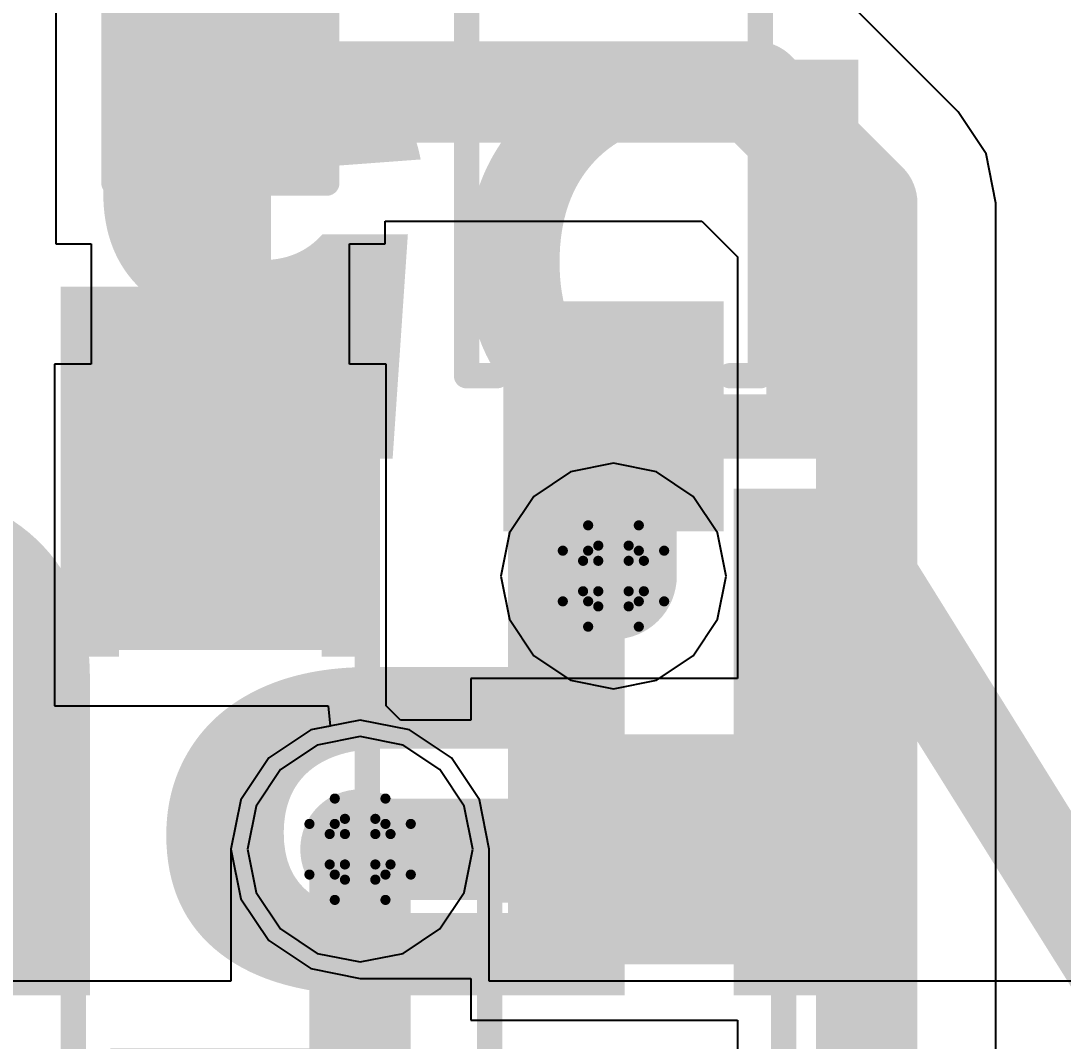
# Model space of a CAD drawing. Header units: inches. Extents: x 0 to 198, y 0 to 199.
# Drawn here: x 2.1984 to 2.4041, y 4.0982 to 4.2995 of the extents above; entities that cross this region are included whole.
import ezdxf

# ---------------------------------------------------------------- set-up
doc = ezdxf.new("R2010")
doc.units = ezdxf.units.IN
doc.header["$MEASUREMENT"] = 0
for name, color, linetype in [('Bottom Layer', 5, 'Continuous'), ('Bottom Overlay', 54, 'Continuous'), ('Bottom Paste', 16, 'Continuous'), ('Bottom Solder', 6, 'Continuous'), ('Drill Drawing', 1, 'Continuous'), ('Layer 1', 16, 'Continuous'), ('Layer 2', 76, 'Continuous'), ('Top Layer', 1, 'Continuous'), ('Top Overlay', 2, 'Continuous'), ('Via Holes', 16, 'Continuous')]:
    doc.layers.add(name, color=color, linetype=linetype)
doc.styles.add('Arial Black_Bold', font='', dxfattribs={"height": 0.2})
doc.styles.get('Arial Black_Bold').set_extended_font_data('Arial Black', bold=True)

# ---------------------------------------------------------------- blocks, each defined once
blk = doc.blocks.new('SFH617A_2X009T_41')
at = {"layer": 'Top Overlay'}
for points in [[(-0.2285976, 0.0459995, 0.005, 0.005, 0), (-0.2285976, 0.0559995, 0.005, 0.005, 0)], [(-0.2235976, 0.0509995, 0.005, 0.005, 0), (-0.2285976, 0.0559995, 0.005, 0.005, 0)], [(-0.2285976, 0.0459995, 0.005, 0.005, 0), (-0.2235976, 0.0509995, 0.005, 0.005, 0)]]:
    blk.add_lwpolyline(points, format="xyseb", dxfattribs=at)
for points in [[(-0.2298476, 0.0559995, 0.0025, 0.0025, 1), (-0.2273476, 0.0559995, 0.0025, 0.0025, 1)], [(-0.2298476, 0.0559995, 0.0025, 0.0025, 1), (-0.2273476, 0.0559995, 0.0025, 0.0025, 1)], [(-0.2248476, 0.0509995, 0.0025, 0.0025, 1), (-0.2223476, 0.0509995, 0.0025, 0.0025, 1)], [(-0.2248476, 0.0509995, 0.0025, 0.0025, 1), (-0.2223476, 0.0509995, 0.0025, 0.0025, 1)], [(-0.2298476, 0.0459995, 0.0025, 0.0025, 1), (-0.2273476, 0.0459995, 0.0025, 0.0025, 1)], [(-0.2298476, 0.0459995, 0.0025, 0.0025, 1), (-0.2273476, 0.0459995, 0.0025, 0.0025, 1)]]:
    blk.add_lwpolyline(points, format="xyseb", close=True, dxfattribs=at)
blk = doc.blocks.new('R___0603_B_124')
at = {"layer": 'Bottom Layer'}
for points in [[(-0.0450004, -0.0174991), (-0.0450004, 0.0175009), (-0.0150004, 0.0175009), (-0.0150004, -0.0174991)], [(0.0149996, -0.0174991), (0.0149996, 0.0175009), (0.0449996, 0.0175009), (0.0449996, -0.0174991)]]:
    blk.add_hatch(color=5, dxfattribs=at).paths.add_polyline_path(points)
at = {"layer": 'Bottom Paste'}
for points in [[(-0.0450004, -0.0174991), (-0.0450004, 0.0175009), (-0.0150004, 0.0175009), (-0.0150004, -0.0174991)], [(0.0149996, -0.0174991), (0.0149996, 0.0175009), (0.0449996, 0.0175009), (0.0449996, -0.0174991)]]:
    blk.add_hatch(color=16, dxfattribs=at).paths.add_polyline_path(points)
at = {"layer": 'Bottom Solder'}
for points in [[(-0.0490004, -0.0214991), (-0.0490004, 0.0215009), (-0.0110004, 0.0215009), (-0.0110004, -0.0214991)], [(0.0109996, -0.0214991), (0.0109996, 0.0215009), (0.0489996, 0.0215009), (0.0489996, -0.0214991)]]:
    blk.add_hatch(color=6, dxfattribs=at).paths.add_polyline_path(points)
at = {"layer": 'Bottom Overlay'}
for points in [[(-0.0480004, -0.0209991, 0.005, 0.005, 0), (-0.0480004, 0.0210009, 0.005, 0.005, 0)], [(0.0479996, 0.0210009, 0.005, 0.005, 0), (-0.0480004, 0.0210009, 0.005, 0.005, 0)], [(0.0479996, -0.0209991, 0.005, 0.005, 0), (0.0479996, 0.0210009, 0.005, 0.005, 0)], [(0.0479996, -0.0209991, 0.005, 0.005, 0), (-0.0480004, -0.0209991, 0.005, 0.005, 0)]]:
    blk.add_lwpolyline(points, format="xyseb", dxfattribs=at)
for points in [[(-0.0492504, 0.0210009, 0.0025, 0.0025, 1), (-0.0467504, 0.0210009, 0.0025, 0.0025, 1)], [(-0.0492504, 0.0210009, 0.0025, 0.0025, 1), (-0.0467504, 0.0210009, 0.0025, 0.0025, 1)], [(0.0467496, 0.0210009, 0.0025, 0.0025, 1), (0.0492496, 0.0210009, 0.0025, 0.0025, 1)], [(0.0467496, 0.0210009, 0.0025, 0.0025, 1), (0.0492496, 0.0210009, 0.0025, 0.0025, 1)], [(-0.0492504, -0.0209991, 0.0025, 0.0025, 1), (-0.0467504, -0.0209991, 0.0025, 0.0025, 1)], [(-0.0492504, -0.0209991, 0.0025, 0.0025, 1), (-0.0467504, -0.0209991, 0.0025, 0.0025, 1)], [(0.0467496, -0.0209991, 0.0025, 0.0025, 1), (0.0492496, -0.0209991, 0.0025, 0.0025, 1)], [(0.0467496, -0.0209991, 0.0025, 0.0025, 1), (0.0492496, -0.0209991, 0.0025, 0.0025, 1)]]:
    blk.add_lwpolyline(points, format="xyseb", close=True, dxfattribs=at)
blk = doc.blocks.new('SOD_123_B_281')
at = {"layer": 'Bottom Layer'}
for points in [[(-0.0807083, -0.01771625), (-0.0807083, 0.01771685), (-0.0433067, 0.01771685), (-0.0433067, -0.01771625)], [(0.0433077, -0.01771625), (0.0433077, 0.01771685), (0.0807093, 0.01771685), (0.0807093, -0.01771625)]]:
    blk.add_hatch(color=5, dxfattribs=at).paths.add_polyline_path(points)
at = {"layer": 'Bottom Overlay'}
for points in [[(0.0379985, 0.0199983), (0.1109985, 0.0199983), (0.1109985, 0.0314943), (0.0379985, 0.0314943)], [(0.0834525, -0.0309997), (0.1109965, -0.0309997), (0.1109965, 0.0310003), (0.0834525, 0.0310003)], [(0.0380005, -0.0314957), (0.1110005, -0.0314957), (0.1110005, -0.0199997), (0.0380005, -0.0199997)]]:
    blk.add_hatch(color=54, dxfattribs=at).paths.add_polyline_path(points)
at = {"layer": 'Bottom Paste'}
for points in [[(-0.0807083, -0.01771625), (-0.0807083, 0.01771685), (-0.0433067, 0.01771685), (-0.0433067, -0.01771625)], [(0.0433077, -0.01771625), (0.0433077, 0.01771685), (0.0807093, 0.01771685), (0.0807093, -0.01771625)]]:
    blk.add_hatch(color=16, dxfattribs=at).paths.add_polyline_path(points)
at = {"layer": 'Bottom Solder'}
for points in [[(-0.0847083, -0.02171625), (-0.0847083, 0.02171685), (-0.0393067, 0.02171685), (-0.0393067, -0.02171625)], [(0.0393077, -0.02171625), (0.0393077, 0.02171685), (0.0847093, 0.02171685), (0.0847093, -0.02171625)]]:
    blk.add_hatch(color=6, dxfattribs=at).paths.add_polyline_path(points)
at = {"layer": 'Bottom Overlay'}
for points in [[(-0.0539995, 0.0290003, 0.005, 0.005, 0), (-0.0539995, 0.0230003, 0.005, 0.005, 0)], [(-0.0539995, 0.0290003, 0.005, 0.005, 0), (0.0380005, 0.0290003, 0.005, 0.005, 0)], [(-0.0539995, -0.0229997, 0.005, 0.005, 0), (-0.0539995, -0.0289997, 0.005, 0.005, 0)], [(-0.0539995, -0.0289997, 0.005, 0.005, 0), (0.0380005, -0.0289997, 0.005, 0.005, 0)]]:
    blk.add_lwpolyline(points, format="xyseb", dxfattribs=at)
for points in [[(-0.0552495, 0.0290003, 0.0025, 0.0025, 1), (-0.0527495, 0.0290003, 0.0025, 0.0025, 1)], [(-0.0552495, 0.0290003, 0.0025, 0.0025, 1), (-0.0527495, 0.0290003, 0.0025, 0.0025, 1)], [(0.0367505, 0.0290003, 0.0025, 0.0025, 1), (0.0392505, 0.0290003, 0.0025, 0.0025, 1)], [(-0.0552495, 0.0230003, 0.0025, 0.0025, 1), (-0.0527495, 0.0230003, 0.0025, 0.0025, 1)], [(-0.0552495, -0.0229997, 0.0025, 0.0025, 1), (-0.0527495, -0.0229997, 0.0025, 0.0025, 1)], [(-0.0552495, -0.0289997, 0.0025, 0.0025, 1), (-0.0527495, -0.0289997, 0.0025, 0.0025, 1)], [(-0.0552495, -0.0289997, 0.0025, 0.0025, 1), (-0.0527495, -0.0289997, 0.0025, 0.0025, 1)], [(0.0367505, -0.0289997, 0.0025, 0.0025, 1), (0.0392505, -0.0289997, 0.0025, 0.0025, 1)]]:
    blk.add_lwpolyline(points, format="xyseb", close=True, dxfattribs=at)
blk = doc.blocks.new('SOD_123_B_282')
at = {"layer": 'Bottom Layer'}
for points in [[(-0.080709, -0.01771585), (-0.080709, 0.01771725), (-0.0433074, 0.01771725), (-0.0433074, -0.01771585)], [(0.043307, -0.01771585), (0.043307, 0.01771725), (0.0807086, 0.01771725), (0.0807086, -0.01771585)]]:
    blk.add_hatch(color=5, dxfattribs=at).paths.add_polyline_path(points)
at = {"layer": 'Bottom Overlay'}
for points in [[(0.0379998, 0.0199895), (0.1109998, 0.0199895), (0.1109998, 0.0314855), (0.0379998, 0.0314855)], [(0.0834648, -0.0310115), (0.1110068, -0.0310115), (0.1110068, 0.0309885), (0.0834648, 0.0309885)], [(0.0379998, -0.0315065), (0.1109998, -0.0315065), (0.1109998, -0.0200105), (0.0379998, -0.0200105)]]:
    blk.add_hatch(color=54, dxfattribs=at).paths.add_polyline_path(points)
at = {"layer": 'Bottom Paste'}
for points in [[(-0.080709, -0.01771585), (-0.080709, 0.01771725), (-0.0433074, 0.01771725), (-0.0433074, -0.01771585)], [(0.043307, -0.01771585), (0.043307, 0.01771725), (0.0807086, 0.01771725), (0.0807086, -0.01771585)]]:
    blk.add_hatch(color=16, dxfattribs=at).paths.add_polyline_path(points)
at = {"layer": 'Bottom Solder'}
for points in [[(-0.084709, -0.02171585), (-0.084709, 0.02171725), (-0.0393074, 0.02171725), (-0.0393074, -0.02171585)], [(0.039307, -0.02171585), (0.039307, 0.02171725), (0.0847086, 0.02171725), (0.0847086, -0.02171585)]]:
    blk.add_hatch(color=6, dxfattribs=at).paths.add_polyline_path(points)
at = {"layer": 'Bottom Overlay'}
for points in [[(-0.0540002, 0.0290007, 0.005, 0.005, 0), (-0.0540002, 0.0230007, 0.005, 0.005, 0)], [(-0.0540002, 0.0290007, 0.005, 0.005, 0), (0.0379998, 0.0290007, 0.005, 0.005, 0)], [(-0.0540002, -0.0229993, 0.005, 0.005, 0), (-0.0540002, -0.0289993, 0.005, 0.005, 0)], [(-0.0540002, -0.0289993, 0.005, 0.005, 0), (0.0379998, -0.0289993, 0.005, 0.005, 0)]]:
    blk.add_lwpolyline(points, format="xyseb", dxfattribs=at)
for points in [[(-0.0552502, 0.0290007, 0.0025, 0.0025, 1), (-0.0527502, 0.0290007, 0.0025, 0.0025, 1)], [(-0.0552502, 0.0290007, 0.0025, 0.0025, 1), (-0.0527502, 0.0290007, 0.0025, 0.0025, 1)], [(0.0367498, 0.0290007, 0.0025, 0.0025, 1), (0.0392498, 0.0290007, 0.0025, 0.0025, 1)], [(-0.0552502, 0.0230007, 0.0025, 0.0025, 1), (-0.0527502, 0.0230007, 0.0025, 0.0025, 1)], [(-0.0552502, -0.0229993, 0.0025, 0.0025, 1), (-0.0527502, -0.0229993, 0.0025, 0.0025, 1)], [(-0.0552502, -0.0289993, 0.0025, 0.0025, 1), (-0.0527502, -0.0289993, 0.0025, 0.0025, 1)], [(-0.0552502, -0.0289993, 0.0025, 0.0025, 1), (-0.0527502, -0.0289993, 0.0025, 0.0025, 1)], [(0.0367498, -0.0289993, 0.0025, 0.0025, 1), (0.0392498, -0.0289993, 0.0025, 0.0025, 1)]]:
    blk.add_lwpolyline(points, format="xyseb", close=True, dxfattribs=at)
blk = doc.blocks.new('SOD_123_B_285')
at = {"layer": 'Bottom Layer'}
for points in [[(-0.0807086, -0.01771735), (-0.0807086, 0.01771575), (-0.043307, 0.01771575), (-0.043307, -0.01771735)], [(0.0433074, -0.01771735), (0.0433074, 0.01771575), (0.080709, 0.01771575), (0.080709, -0.01771735)]]:
    blk.add_hatch(color=5, dxfattribs=at).paths.add_polyline_path(points)
at = {"layer": 'Bottom Overlay'}
for points in [[(0.0379982, 0.0199992), (0.1109982, 0.0199992), (0.1109982, 0.0314952), (0.0379982, 0.0314952)], [(0.0834552, -0.0310038), (0.1109972, -0.0310038), (0.1109972, 0.0309962), (0.0834552, 0.0309962)], [(0.0380012, -0.0314958), (0.1109992, -0.0314958), (0.1109992, -0.0199998), (0.0380012, -0.0199998)]]:
    blk.add_hatch(color=54, dxfattribs=at).paths.add_polyline_path(points)
at = {"layer": 'Bottom Paste'}
for points in [[(-0.0807086, -0.01771735), (-0.0807086, 0.01771575), (-0.043307, 0.01771575), (-0.043307, -0.01771735)], [(0.0433074, -0.01771735), (0.0433074, 0.01771575), (0.080709, 0.01771575), (0.080709, -0.01771735)]]:
    blk.add_hatch(color=16, dxfattribs=at).paths.add_polyline_path(points)
at = {"layer": 'Bottom Solder'}
for points in [[(-0.0847086, -0.02171735), (-0.0847086, 0.02171575), (-0.039307, 0.02171575), (-0.039307, -0.02171735)], [(0.0393074, -0.02171735), (0.0393074, 0.02171575), (0.084709, 0.02171575), (0.084709, -0.02171735)]]:
    blk.add_hatch(color=6, dxfattribs=at).paths.add_polyline_path(points)
at = {"layer": 'Bottom Overlay'}
for points in [[(-0.0539998, 0.0229992, 0.005, 0.005, 0), (-0.0539998, 0.0289992, 0.005, 0.005, 0)], [(0.0380002, 0.0289992, 0.005, 0.005, 0), (-0.0539998, 0.0289992, 0.005, 0.005, 0)], [(-0.0539998, -0.0290008, 0.005, 0.005, 0), (-0.0539998, -0.0230008, 0.005, 0.005, 0)], [(0.0380002, -0.0290008, 0.005, 0.005, 0), (-0.0539998, -0.0290008, 0.005, 0.005, 0)]]:
    blk.add_lwpolyline(points, format="xyseb", dxfattribs=at)
for points in [[(-0.0552498, 0.0289992, 0.0025, 0.0025, 1), (-0.0527498, 0.0289992, 0.0025, 0.0025, 1)], [(-0.0552498, 0.0289992, 0.0025, 0.0025, 1), (-0.0527498, 0.0289992, 0.0025, 0.0025, 1)], [(0.0367502, 0.0289992, 0.0025, 0.0025, 1), (0.0392502, 0.0289992, 0.0025, 0.0025, 1)], [(-0.0552498, 0.0229992, 0.0025, 0.0025, 1), (-0.0527498, 0.0229992, 0.0025, 0.0025, 1)], [(-0.0552498, -0.0230008, 0.0025, 0.0025, 1), (-0.0527498, -0.0230008, 0.0025, 0.0025, 1)], [(-0.0552498, -0.0290008, 0.0025, 0.0025, 1), (-0.0527498, -0.0290008, 0.0025, 0.0025, 1)], [(-0.0552498, -0.0290008, 0.0025, 0.0025, 1), (-0.0527498, -0.0290008, 0.0025, 0.0025, 1)], [(0.0367502, -0.0290008, 0.0025, 0.0025, 1), (0.0392502, -0.0290008, 0.0025, 0.0025, 1)]]:
    blk.add_lwpolyline(points, format="xyseb", close=True, dxfattribs=at)

msp = doc.modelspace()

# ---------------------------------------------------------------- hatches: boundary and pattern name
at = {"layer": 'Bottom Layer'}
h = msp.add_hatch(color=5, dxfattribs=at)
edge = h.paths.add_edge_path()
edge.add_arc((2.3153102, 4.19), 0.011811, 0, 360)
h = msp.add_hatch(color=5, dxfattribs=at)
edge = h.paths.add_edge_path()
edge.add_arc((2.2653096, 4.1360874), 0.011811, 0, 360)
at = {"layer": 'Layer 1'}
h = msp.add_hatch(color=16, dxfattribs=at)
edge = h.paths.add_edge_path()
edge.add_arc((2.3153102, 4.19), 0.011811, 0, 360)
h = msp.add_hatch(color=16, dxfattribs=at)
edge = h.paths.add_edge_path()
edge.add_arc((2.2653096, 4.1360874), 0.011811, 0, 360)
at = {"layer": 'Layer 2'}
h = msp.add_hatch(color=76, dxfattribs=at)
edge = h.paths.add_edge_path()
edge.add_arc((2.3153102, 4.19), 0.011811, 0, 360)
h = msp.add_hatch(color=76, dxfattribs=at)
edge = h.paths.add_edge_path()
edge.add_arc((2.2653096, 4.1360874), 0.011811, 0, 360)
at = {"layer": 'Top Layer'}
h = msp.add_hatch(color=1, dxfattribs=at)
edge = h.paths.add_edge_path()
edge.add_arc((2.3153102, 4.19), 0.011811, 0, 360)
h = msp.add_hatch(color=1, dxfattribs=at)
edge = h.paths.add_edge_path()
edge.add_arc((2.2653096, 4.1360874), 0.011811, 0, 360)
at = {"layer": 'Via Holes'}
h = msp.add_hatch(color=7, dxfattribs=at)
edge = h.paths.add_edge_path()
edge.add_arc((2.3153102, 4.19), 0.0059055, 0, 360)
h = msp.add_hatch(color=7, dxfattribs=at)
edge = h.paths.add_edge_path()
edge.add_arc((2.2653096, 4.1360874), 0.0059055, 0, 360)

# ---------------------------------------------------------------- linework, layer by layer
at = {"layer": 'Bottom Layer'}
for p, q in [((2.2052276, 4.3155359), (2.2052276, 4.2555359)), ((2.3833336, 4.2815808), (2.3613545, 4.3035599)), ((2.3888591, 4.2733114), (2.3833336, 4.2815808)), ((2.3907994, 4.2635568), (2.3888591, 4.2733114)), ((2.3907994, 3.9960398), (2.3907994, 4.2635568)), ((2.2702276, 4.2555359), (2.2702276, 4.2600461)), ((2.2702276, 4.2600461), (2.3327723, 4.2600461)), ((2.3327723, 4.2600461), (2.3398198, 4.2529986)), ((2.2052276, 4.2555359), (2.2122388, 4.2555359)), ((2.2122388, 4.2555359), (2.2122388, 4.2317967)), ((2.2632184, 4.2317967), (2.2632184, 4.2555359)), ((2.2632184, 4.2555359), (2.2702276, 4.2555359)), ((2.3398198, 4.2529986), (2.3398198, 4.1697851)), ((2.2122388, 4.2317967), (2.2050131, 4.2317967)), ((2.2050131, 4.2317967), (2.2050131, 4.1643951)), ((2.2704461, 4.2317967), (2.2632184, 4.2317967)), ((2.2704461, 4.1643952), (2.2704461, 4.2317967)), ((2.3398198, 4.1697851), (2.2871851, 4.1697851)), ((2.2871851, 4.1697851), (2.2871851, 4.1615772)), ((2.2050131, 4.1643951), (2.2589728, 4.1643951)), ((2.2589728, 4.1643951), (2.2593667, 4.1603951)), ((2.2732789, 4.1615772), (2.2704461, 4.1643952)), ((2.2871851, 4.1615772), (2.2732789, 4.1615772)), ((2.2555551, 4.1596369), (2.2472856, 4.1541114)), ((2.2593667, 4.1603951), (2.2555551, 4.1596369)), ((2.2472856, 4.1541114), (2.2417601, 4.1458419)), ((2.2417601, 4.1458419), (2.2398198, 4.1360874)), ((2.2398198, 4.1360874), (2.2417601, 4.1263329)), ((2.2417601, 4.1263329), (2.2472856, 4.1180634)), ((2.2472856, 4.1180634), (2.2555551, 4.1125379)), ((2.2555551, 4.1125379), (2.2653096, 4.1105976)), ((2.2653096, 4.1105976), (2.2871851, 4.1105976)), ((2.2871851, 4.1105976), (2.2871851, 4.1023835)), ((2.2871851, 4.1023835), (2.3398198, 4.1023835)), ((2.3398198, 4.1023835), (2.3398198, 3.9960398))]:
    msp.add_line(p, q, dxfattribs=at)
for points in [[(2.2377276, 4.2855359, 0.02, 0.02, 0), (2.3433305, 4.2855359, 0.02, 0.02, 0)], [(2.2377276, 4.2855359, 0.02, 0.02, 0), (2.2377286, 4.2855349, 0.02, 0.02, 0)], [(2.2377286, 4.1980969, 0.02, 0.02, 0), (2.2377286, 4.2855349, 0.02, 0.02, 0)], [(2.3433305, 4.2855359, 0.02, 0.02, 0), (2.3653096, 4.2635568, 0.02, 0.02, 0)], [(2.3653096, 3.9960398, 0.02, 0.02, 0), (2.3653096, 4.2635568, 0.02, 0.02, 0)], [(2.3153096, 4.2215199, 0.025, 0.025, 0), (2.3153102, 4.2215193, 0.025, 0.025, 0)], [(2.3153102, 4.19, 0.025, 0.025, 0), (2.3153102, 4.2215193, 0.025, 0.025, 0)], [(2.2377286, 4.1980969, 0.02, 0.02, 0), (2.2377296, 4.1980959, 0.02, 0.02, 0)], [(2.2653096, 4.1360874, 0.02, 0.02, 0), (2.3153096, 4.1360874, 0.02, 0.02, 0)]]:
    msp.add_lwpolyline(points, format="xyseb", dxfattribs=at)
for points in [[(2.2327276, 4.2855359, 0.01, 0.01, 1), (2.2427276, 4.2855359, 0.01, 0.01, 1)], [(2.2327276, 4.2855359, 0.01, 0.01, 1), (2.2427276, 4.2855359, 0.01, 0.01, 1)], [(2.2327286, 4.2855349, 0.01, 0.01, 1), (2.2427286, 4.2855349, 0.01, 0.01, 1)], [(2.2327286, 4.2855349, 0.01, 0.01, 1), (2.2427286, 4.2855349, 0.01, 0.01, 1)], [(2.3383305, 4.2855359, 0.01, 0.01, 1), (2.3483305, 4.2855359, 0.01, 0.01, 1)], [(2.3383305, 4.2855359, 0.01, 0.01, 1), (2.3483305, 4.2855359, 0.01, 0.01, 1)], [(2.3603096, 4.2635568, 0.01, 0.01, 1), (2.3703096, 4.2635568, 0.01, 0.01, 1)], [(2.3603096, 4.2635568, 0.01, 0.01, 1), (2.3703096, 4.2635568, 0.01, 0.01, 1)], [(2.3090596, 4.2215199, 0.0125, 0.0125, 1), (2.3215596, 4.2215199, 0.0125, 0.0125, 1)], [(2.3090602, 4.2215193, 0.0125, 0.0125, 1), (2.3215602, 4.2215193, 0.0125, 0.0125, 1)], [(2.3090602, 4.2215193, 0.0125, 0.0125, 1), (2.3215602, 4.2215193, 0.0125, 0.0125, 1)], [(2.2327286, 4.1980969, 0.01, 0.01, 1), (2.2427286, 4.1980969, 0.01, 0.01, 1)], [(2.2327286, 4.1980969, 0.01, 0.01, 1), (2.2427286, 4.1980969, 0.01, 0.01, 1)], [(2.2327296, 4.1980959, 0.01, 0.01, 1), (2.2427296, 4.1980959, 0.01, 0.01, 1)], [(2.3090602, 4.19, 0.0125, 0.0125, 1), (2.3215602, 4.19, 0.0125, 0.0125, 1)], [(2.2603096, 4.1360874, 0.01, 0.01, 1), (2.2703096, 4.1360874, 0.01, 0.01, 1)], [(2.3103096, 4.1360874, 0.01, 0.01, 1), (2.3203096, 4.1360874, 0.01, 0.01, 1)]]:
    msp.add_lwpolyline(points, format="xyseb", close=True, dxfattribs=at)
at = {"layer": 'Drill Drawing'}
for points in [[(2.3103102, 4.195, 0.002, 0.002, 0), (2.3103102, 4.2, 0.002, 0.002, 0)], [(2.3103102, 4.2, 0.002, 0.002, 0), (2.3203102, 4.2, 0.002, 0.002, 0)], [(2.3203102, 4.195, 0.002, 0.002, 0), (2.3203102, 4.2, 0.002, 0.002, 0)], [(2.3123102, 4.193, 0.002, 0.002, 0), (2.3123102, 4.196, 0.002, 0.002, 0)], [(2.3123102, 4.196, 0.002, 0.002, 0), (2.3183102, 4.196, 0.002, 0.002, 0)], [(2.3183102, 4.193, 0.002, 0.002, 0), (2.3183102, 4.196, 0.002, 0.002, 0)], [(2.3053102, 4.185, 0.002, 0.002, 0), (2.3053102, 4.195, 0.002, 0.002, 0)], [(2.3053102, 4.195, 0.002, 0.002, 0), (2.3103102, 4.195, 0.002, 0.002, 0)], [(2.3203102, 4.195, 0.002, 0.002, 0), (2.3253102, 4.195, 0.002, 0.002, 0)], [(2.3253102, 4.185, 0.002, 0.002, 0), (2.3253102, 4.195, 0.002, 0.002, 0)], [(2.3093102, 4.187, 0.002, 0.002, 0), (2.3093102, 4.193, 0.002, 0.002, 0)], [(2.3093102, 4.193, 0.002, 0.002, 0), (2.3123102, 4.193, 0.002, 0.002, 0)], [(2.3183102, 4.193, 0.002, 0.002, 0), (2.3213102, 4.193, 0.002, 0.002, 0)], [(2.3213102, 4.187, 0.002, 0.002, 0), (2.3213102, 4.193, 0.002, 0.002, 0)], [(2.3093102, 4.187, 0.002, 0.002, 0), (2.3123102, 4.187, 0.002, 0.002, 0)], [(2.3123102, 4.184, 0.002, 0.002, 0), (2.3123102, 4.187, 0.002, 0.002, 0)], [(2.3183102, 4.187, 0.002, 0.002, 0), (2.3213102, 4.187, 0.002, 0.002, 0)], [(2.3183102, 4.184, 0.002, 0.002, 0), (2.3183102, 4.187, 0.002, 0.002, 0)], [(2.3053102, 4.185, 0.002, 0.002, 0), (2.3103102, 4.185, 0.002, 0.002, 0)], [(2.3103102, 4.18, 0.002, 0.002, 0), (2.3103102, 4.185, 0.002, 0.002, 0)], [(2.3123102, 4.184, 0.002, 0.002, 0), (2.3183102, 4.184, 0.002, 0.002, 0)], [(2.3203102, 4.185, 0.002, 0.002, 0), (2.3253102, 4.185, 0.002, 0.002, 0)], [(2.3203102, 4.18, 0.002, 0.002, 0), (2.3203102, 4.185, 0.002, 0.002, 0)], [(2.3103102, 4.18, 0.002, 0.002, 0), (2.3203102, 4.18, 0.002, 0.002, 0)], [(2.2603096, 4.1410874, 0.002, 0.002, 0), (2.2603096, 4.1460874, 0.002, 0.002, 0)], [(2.2603096, 4.1460874, 0.002, 0.002, 0), (2.2703096, 4.1460874, 0.002, 0.002, 0)], [(2.2703096, 4.1410874, 0.002, 0.002, 0), (2.2703096, 4.1460874, 0.002, 0.002, 0)], [(2.2623096, 4.1390874, 0.002, 0.002, 0), (2.2623096, 4.1420874, 0.002, 0.002, 0)], [(2.2623096, 4.1420874, 0.002, 0.002, 0), (2.2683096, 4.1420874, 0.002, 0.002, 0)], [(2.2683096, 4.1390874, 0.002, 0.002, 0), (2.2683096, 4.1420874, 0.002, 0.002, 0)], [(2.2553096, 4.1310874, 0.002, 0.002, 0), (2.2553096, 4.1410874, 0.002, 0.002, 0)], [(2.2553096, 4.1410874, 0.002, 0.002, 0), (2.2603096, 4.1410874, 0.002, 0.002, 0)], [(2.2703096, 4.1410874, 0.002, 0.002, 0), (2.2753096, 4.1410874, 0.002, 0.002, 0)], [(2.2753096, 4.1310874, 0.002, 0.002, 0), (2.2753096, 4.1410874, 0.002, 0.002, 0)], [(2.2593096, 4.1330874, 0.002, 0.002, 0), (2.2593096, 4.1390874, 0.002, 0.002, 0)], [(2.2593096, 4.1390874, 0.002, 0.002, 0), (2.2623096, 4.1390874, 0.002, 0.002, 0)], [(2.2683096, 4.1390874, 0.002, 0.002, 0), (2.2713096, 4.1390874, 0.002, 0.002, 0)], [(2.2713096, 4.1330874, 0.002, 0.002, 0), (2.2713096, 4.1390874, 0.002, 0.002, 0)], [(2.2593096, 4.1330874, 0.002, 0.002, 0), (2.2623096, 4.1330874, 0.002, 0.002, 0)], [(2.2623096, 4.1300874, 0.002, 0.002, 0), (2.2623096, 4.1330874, 0.002, 0.002, 0)], [(2.2683096, 4.1330874, 0.002, 0.002, 0), (2.2713096, 4.1330874, 0.002, 0.002, 0)], [(2.2683096, 4.1300874, 0.002, 0.002, 0), (2.2683096, 4.1330874, 0.002, 0.002, 0)], [(2.2553096, 4.1310874, 0.002, 0.002, 0), (2.2603096, 4.1310874, 0.002, 0.002, 0)], [(2.2603096, 4.1260874, 0.002, 0.002, 0), (2.2603096, 4.1310874, 0.002, 0.002, 0)], [(2.2623096, 4.1300874, 0.002, 0.002, 0), (2.2683096, 4.1300874, 0.002, 0.002, 0)], [(2.2703096, 4.1310874, 0.002, 0.002, 0), (2.2753096, 4.1310874, 0.002, 0.002, 0)], [(2.2703096, 4.1260874, 0.002, 0.002, 0), (2.2703096, 4.1310874, 0.002, 0.002, 0)], [(2.2603096, 4.1260874, 0.002, 0.002, 0), (2.2703096, 4.1260874, 0.002, 0.002, 0)]]:
    msp.add_lwpolyline(points, format="xyseb", dxfattribs=at)
for points in [[(2.3098102, 4.2, 0.001, 0.001, 1), (2.3108102, 4.2, 0.001, 0.001, 1)], [(2.3098102, 4.2, 0.001, 0.001, 1), (2.3108102, 4.2, 0.001, 0.001, 1)], [(2.3198102, 4.2, 0.001, 0.001, 1), (2.3208102, 4.2, 0.001, 0.001, 1)], [(2.3198102, 4.2, 0.001, 0.001, 1), (2.3208102, 4.2, 0.001, 0.001, 1)], [(2.3118102, 4.196, 0.001, 0.001, 1), (2.3128102, 4.196, 0.001, 0.001, 1)], [(2.3118102, 4.196, 0.001, 0.001, 1), (2.3128102, 4.196, 0.001, 0.001, 1)], [(2.3178102, 4.196, 0.001, 0.001, 1), (2.3188102, 4.196, 0.001, 0.001, 1)], [(2.3178102, 4.196, 0.001, 0.001, 1), (2.3188102, 4.196, 0.001, 0.001, 1)], [(2.3048102, 4.195, 0.001, 0.001, 1), (2.3058102, 4.195, 0.001, 0.001, 1)], [(2.3048102, 4.195, 0.001, 0.001, 1), (2.3058102, 4.195, 0.001, 0.001, 1)], [(2.3098102, 4.195, 0.001, 0.001, 1), (2.3108102, 4.195, 0.001, 0.001, 1)], [(2.3098102, 4.195, 0.001, 0.001, 1), (2.3108102, 4.195, 0.001, 0.001, 1)], [(2.3198102, 4.195, 0.001, 0.001, 1), (2.3208102, 4.195, 0.001, 0.001, 1)], [(2.3198102, 4.195, 0.001, 0.001, 1), (2.3208102, 4.195, 0.001, 0.001, 1)], [(2.3248102, 4.195, 0.001, 0.001, 1), (2.3258102, 4.195, 0.001, 0.001, 1)], [(2.3248102, 4.195, 0.001, 0.001, 1), (2.3258102, 4.195, 0.001, 0.001, 1)], [(2.3088102, 4.193, 0.001, 0.001, 1), (2.3098102, 4.193, 0.001, 0.001, 1)], [(2.3088102, 4.193, 0.001, 0.001, 1), (2.3098102, 4.193, 0.001, 0.001, 1)], [(2.3118102, 4.193, 0.001, 0.001, 1), (2.3128102, 4.193, 0.001, 0.001, 1)], [(2.3118102, 4.193, 0.001, 0.001, 1), (2.3128102, 4.193, 0.001, 0.001, 1)], [(2.3178102, 4.193, 0.001, 0.001, 1), (2.3188102, 4.193, 0.001, 0.001, 1)], [(2.3178102, 4.193, 0.001, 0.001, 1), (2.3188102, 4.193, 0.001, 0.001, 1)], [(2.3208102, 4.193, 0.001, 0.001, 1), (2.3218102, 4.193, 0.001, 0.001, 1)], [(2.3208102, 4.193, 0.001, 0.001, 1), (2.3218102, 4.193, 0.001, 0.001, 1)], [(2.3088102, 4.187, 0.001, 0.001, 1), (2.3098102, 4.187, 0.001, 0.001, 1)], [(2.3088102, 4.187, 0.001, 0.001, 1), (2.3098102, 4.187, 0.001, 0.001, 1)], [(2.3118102, 4.187, 0.001, 0.001, 1), (2.3128102, 4.187, 0.001, 0.001, 1)], [(2.3118102, 4.187, 0.001, 0.001, 1), (2.3128102, 4.187, 0.001, 0.001, 1)], [(2.3178102, 4.187, 0.001, 0.001, 1), (2.3188102, 4.187, 0.001, 0.001, 1)], [(2.3178102, 4.187, 0.001, 0.001, 1), (2.3188102, 4.187, 0.001, 0.001, 1)], [(2.3208102, 4.187, 0.001, 0.001, 1), (2.3218102, 4.187, 0.001, 0.001, 1)], [(2.3208102, 4.187, 0.001, 0.001, 1), (2.3218102, 4.187, 0.001, 0.001, 1)], [(2.3048102, 4.185, 0.001, 0.001, 1), (2.3058102, 4.185, 0.001, 0.001, 1)], [(2.3048102, 4.185, 0.001, 0.001, 1), (2.3058102, 4.185, 0.001, 0.001, 1)], [(2.3098102, 4.185, 0.001, 0.001, 1), (2.3108102, 4.185, 0.001, 0.001, 1)], [(2.3098102, 4.185, 0.001, 0.001, 1), (2.3108102, 4.185, 0.001, 0.001, 1)], [(2.3118102, 4.184, 0.001, 0.001, 1), (2.3128102, 4.184, 0.001, 0.001, 1)], [(2.3118102, 4.184, 0.001, 0.001, 1), (2.3128102, 4.184, 0.001, 0.001, 1)], [(2.3178102, 4.184, 0.001, 0.001, 1), (2.3188102, 4.184, 0.001, 0.001, 1)], [(2.3178102, 4.184, 0.001, 0.001, 1), (2.3188102, 4.184, 0.001, 0.001, 1)], [(2.3198102, 4.185, 0.001, 0.001, 1), (2.3208102, 4.185, 0.001, 0.001, 1)], [(2.3198102, 4.185, 0.001, 0.001, 1), (2.3208102, 4.185, 0.001, 0.001, 1)], [(2.3248102, 4.185, 0.001, 0.001, 1), (2.3258102, 4.185, 0.001, 0.001, 1)], [(2.3248102, 4.185, 0.001, 0.001, 1), (2.3258102, 4.185, 0.001, 0.001, 1)], [(2.3098102, 4.18, 0.001, 0.001, 1), (2.3108102, 4.18, 0.001, 0.001, 1)], [(2.3098102, 4.18, 0.001, 0.001, 1), (2.3108102, 4.18, 0.001, 0.001, 1)], [(2.3198102, 4.18, 0.001, 0.001, 1), (2.3208102, 4.18, 0.001, 0.001, 1)], [(2.3198102, 4.18, 0.001, 0.001, 1), (2.3208102, 4.18, 0.001, 0.001, 1)], [(2.2598096, 4.1460874, 0.001, 0.001, 1), (2.2608096, 4.1460874, 0.001, 0.001, 1)], [(2.2598096, 4.1460874, 0.001, 0.001, 1), (2.2608096, 4.1460874, 0.001, 0.001, 1)], [(2.2698096, 4.1460874, 0.001, 0.001, 1), (2.2708096, 4.1460874, 0.001, 0.001, 1)], [(2.2698096, 4.1460874, 0.001, 0.001, 1), (2.2708096, 4.1460874, 0.001, 0.001, 1)], [(2.2618096, 4.1420874, 0.001, 0.001, 1), (2.2628096, 4.1420874, 0.001, 0.001, 1)], [(2.2618096, 4.1420874, 0.001, 0.001, 1), (2.2628096, 4.1420874, 0.001, 0.001, 1)], [(2.2678096, 4.1420874, 0.001, 0.001, 1), (2.2688096, 4.1420874, 0.001, 0.001, 1)], [(2.2678096, 4.1420874, 0.001, 0.001, 1), (2.2688096, 4.1420874, 0.001, 0.001, 1)], [(2.2548096, 4.1410874, 0.001, 0.001, 1), (2.2558096, 4.1410874, 0.001, 0.001, 1)], [(2.2548096, 4.1410874, 0.001, 0.001, 1), (2.2558096, 4.1410874, 0.001, 0.001, 1)], [(2.2598096, 4.1410874, 0.001, 0.001, 1), (2.2608096, 4.1410874, 0.001, 0.001, 1)], [(2.2598096, 4.1410874, 0.001, 0.001, 1), (2.2608096, 4.1410874, 0.001, 0.001, 1)], [(2.2698096, 4.1410874, 0.001, 0.001, 1), (2.2708096, 4.1410874, 0.001, 0.001, 1)], [(2.2698096, 4.1410874, 0.001, 0.001, 1), (2.2708096, 4.1410874, 0.001, 0.001, 1)], [(2.2748096, 4.1410874, 0.001, 0.001, 1), (2.2758096, 4.1410874, 0.001, 0.001, 1)], [(2.2748096, 4.1410874, 0.001, 0.001, 1), (2.2758096, 4.1410874, 0.001, 0.001, 1)], [(2.2588096, 4.1390874, 0.001, 0.001, 1), (2.2598096, 4.1390874, 0.001, 0.001, 1)], [(2.2588096, 4.1390874, 0.001, 0.001, 1), (2.2598096, 4.1390874, 0.001, 0.001, 1)], [(2.2618096, 4.1390874, 0.001, 0.001, 1), (2.2628096, 4.1390874, 0.001, 0.001, 1)], [(2.2618096, 4.1390874, 0.001, 0.001, 1), (2.2628096, 4.1390874, 0.001, 0.001, 1)], [(2.2678096, 4.1390874, 0.001, 0.001, 1), (2.2688096, 4.1390874, 0.001, 0.001, 1)], [(2.2678096, 4.1390874, 0.001, 0.001, 1), (2.2688096, 4.1390874, 0.001, 0.001, 1)], [(2.2708096, 4.1390874, 0.001, 0.001, 1), (2.2718096, 4.1390874, 0.001, 0.001, 1)], [(2.2708096, 4.1390874, 0.001, 0.001, 1), (2.2718096, 4.1390874, 0.001, 0.001, 1)], [(2.2588096, 4.1330874, 0.001, 0.001, 1), (2.2598096, 4.1330874, 0.001, 0.001, 1)], [(2.2588096, 4.1330874, 0.001, 0.001, 1), (2.2598096, 4.1330874, 0.001, 0.001, 1)], [(2.2618096, 4.1330874, 0.001, 0.001, 1), (2.2628096, 4.1330874, 0.001, 0.001, 1)], [(2.2618096, 4.1330874, 0.001, 0.001, 1), (2.2628096, 4.1330874, 0.001, 0.001, 1)], [(2.2678096, 4.1330874, 0.001, 0.001, 1), (2.2688096, 4.1330874, 0.001, 0.001, 1)], [(2.2678096, 4.1330874, 0.001, 0.001, 1), (2.2688096, 4.1330874, 0.001, 0.001, 1)], [(2.2708096, 4.1330874, 0.001, 0.001, 1), (2.2718096, 4.1330874, 0.001, 0.001, 1)], [(2.2708096, 4.1330874, 0.001, 0.001, 1), (2.2718096, 4.1330874, 0.001, 0.001, 1)], [(2.2548096, 4.1310874, 0.001, 0.001, 1), (2.2558096, 4.1310874, 0.001, 0.001, 1)], [(2.2548096, 4.1310874, 0.001, 0.001, 1), (2.2558096, 4.1310874, 0.001, 0.001, 1)], [(2.2598096, 4.1310874, 0.001, 0.001, 1), (2.2608096, 4.1310874, 0.001, 0.001, 1)], [(2.2598096, 4.1310874, 0.001, 0.001, 1), (2.2608096, 4.1310874, 0.001, 0.001, 1)], [(2.2618096, 4.1300874, 0.001, 0.001, 1), (2.2628096, 4.1300874, 0.001, 0.001, 1)], [(2.2618096, 4.1300874, 0.001, 0.001, 1), (2.2628096, 4.1300874, 0.001, 0.001, 1)], [(2.2678096, 4.1300874, 0.001, 0.001, 1), (2.2688096, 4.1300874, 0.001, 0.001, 1)], [(2.2678096, 4.1300874, 0.001, 0.001, 1), (2.2688096, 4.1300874, 0.001, 0.001, 1)], [(2.2698096, 4.1310874, 0.001, 0.001, 1), (2.2708096, 4.1310874, 0.001, 0.001, 1)], [(2.2698096, 4.1310874, 0.001, 0.001, 1), (2.2708096, 4.1310874, 0.001, 0.001, 1)], [(2.2748096, 4.1310874, 0.001, 0.001, 1), (2.2758096, 4.1310874, 0.001, 0.001, 1)], [(2.2748096, 4.1310874, 0.001, 0.001, 1), (2.2758096, 4.1310874, 0.001, 0.001, 1)], [(2.2598096, 4.1260874, 0.001, 0.001, 1), (2.2608096, 4.1260874, 0.001, 0.001, 1)], [(2.2598096, 4.1260874, 0.001, 0.001, 1), (2.2608096, 4.1260874, 0.001, 0.001, 1)], [(2.2698096, 4.1260874, 0.001, 0.001, 1), (2.2708096, 4.1260874, 0.001, 0.001, 1)], [(2.2698096, 4.1260874, 0.001, 0.001, 1), (2.2708096, 4.1260874, 0.001, 0.001, 1)]]:
    msp.add_lwpolyline(points, format="xyseb", close=True, dxfattribs=at)
at = {"layer": 'Layer 1'}
for p, q in [((2.2653096, 4.1583257), (2.2567994, 4.1566329)), ((2.2738198, 4.1566329), (2.2653096, 4.1583257)), ((2.2567994, 4.1566329), (2.2495847, 4.1518123)), ((2.2810345, 4.1518123), (2.2738198, 4.1566329)), ((2.2495847, 4.1518123), (2.2447641, 4.1445976)), ((2.2858551, 4.1445976), (2.2810345, 4.1518123)), ((2.2447641, 4.1445976), (2.2430713, 4.1360874)), ((2.2875479, 4.1360874), (2.2858551, 4.1445976)), ((2.2430713, 4.1360874), (2.2447641, 4.1275772)), ((2.2858551, 4.1275772), (2.2875479, 4.1360874)), ((2.2447641, 4.1275772), (2.2495847, 4.1203625)), ((2.2810345, 4.1203625), (2.2858551, 4.1275772)), ((2.2495847, 4.1203625), (2.2567994, 4.1155419)), ((2.2738198, 4.1155419), (2.2810345, 4.1203625)), ((2.2567994, 4.1155419), (2.2653096, 4.1138491)), ((2.2653096, 4.1138491), (2.2738198, 4.1155419))]:
    msp.add_line(p, q, dxfattribs=at)
at = {"layer": 'Layer 2'}
for p, q in [((2.3153102, 4.2122383), (2.3068, 4.2105455)), ((2.3238204, 4.2105455), (2.3153102, 4.2122383)), ((2.3068, 4.2105455), (2.2995853, 4.2057249)), ((2.3310351, 4.2057249), (2.3238204, 4.2105455)), ((2.2995853, 4.2057249), (2.2947647, 4.1985102)), ((2.3358557, 4.1985102), (2.3310351, 4.2057249)), ((2.2947647, 4.1985102), (2.2930719, 4.19)), ((2.3375485, 4.19), (2.3358557, 4.1985102)), ((2.2930719, 4.19), (2.2947647, 4.1814898)), ((2.3358557, 4.1814898), (2.3375485, 4.19)), ((2.2947647, 4.1814898), (2.2995853, 4.1742751)), ((2.3310351, 4.1742751), (2.3358557, 4.1814898)), ((2.2995853, 4.1742751), (2.3068, 4.1694545)), ((2.3238204, 4.1694545), (2.3310351, 4.1742751)), ((2.3068, 4.1694545), (2.3153102, 4.1677617)), ((2.3153102, 4.1677617), (2.3238204, 4.1694545)), ((2.2653096, 4.1583257), (2.2567994, 4.1566329)), ((2.2738198, 4.1566329), (2.2653096, 4.1583257)), ((2.2567994, 4.1566329), (2.2495847, 4.1518123)), ((2.2810345, 4.1518123), (2.2738198, 4.1566329)), ((2.2495847, 4.1518123), (2.2447641, 4.1445976)), ((2.2858551, 4.1445976), (2.2810345, 4.1518123)), ((2.2447641, 4.1445976), (2.2430713, 4.1360874)), ((2.2875479, 4.1360874), (2.2858551, 4.1445976)), ((2.2430713, 4.1360874), (2.2447641, 4.1275772)), ((2.2858551, 4.1275772), (2.2875479, 4.1360874)), ((2.2447641, 4.1275772), (2.2495847, 4.1203625)), ((2.2810345, 4.1203625), (2.2858551, 4.1275772)), ((2.2495847, 4.1203625), (2.2567994, 4.1155419)), ((2.2738198, 4.1155419), (2.2810345, 4.1203625)), ((2.2567994, 4.1155419), (2.2653096, 4.1138491)), ((2.2653096, 4.1138491), (2.2738198, 4.1155419))]:
    msp.add_line(p, q, dxfattribs=at)
at = {"layer": 'Top Layer'}
for p, q in [((2.2653076, 4.1615732), (2.2555531, 4.1596329)), ((2.2750621, 4.1596329), (2.2653076, 4.1615732)), ((2.2555531, 4.1596329), (2.2472836, 4.1541074)), ((2.2833316, 4.1541074), (2.2750621, 4.1596329)), ((2.2472836, 4.1541074), (2.2417581, 4.1458379)), ((2.2888571, 4.1458379), (2.2833316, 4.1541074)), ((2.2417581, 4.1458379), (2.2398178, 4.1360834)), ((2.2907974, 4.1360834), (2.2888571, 4.1458379)), ((2.2398178, 4.1360834), (2.2398178, 4.1100531)), ((2.2907974, 4.1100531), (2.2907974, 4.1360834)), ((2.2153489, 4.1100551), (2.0907994, 4.1100551)), ((2.2153489, 4.1100531), (2.2153489, 4.1100551)), ((2.2398178, 4.1100531), (2.2153489, 4.1100531)), ((2.4152703, 4.1100531), (2.2907974, 4.1100531))]:
    msp.add_line(p, q, dxfattribs=at)
msp.add_lwpolyline([(2.2653076, 4.0651319, 0.02, 0.02, 0), (2.2653076, 4.1360834, 0.02, 0.02, 0)], format="xyseb", dxfattribs=at)
msp.add_lwpolyline([(2.2603076, 4.1360834, 0.01, 0.01, 1), (2.2703076, 4.1360834, 0.01, 0.01, 1)], format="xyseb", close=True, dxfattribs=at)

# ---------------------------------------------------------------- block references
for name, p, rotation in [('SOD_123_B_282', (2.3153103, 4.2835281), 90), ('R___0603_B_124', (2.2377267, 4.3155355), 270), ('SOD_123_B_281', (2.2377299, 4.1360874), 90), ('SOD_123_B_285', (2.3199024, 4.0740765), 270), ('SFH617A_2X009T_41', (2.3153081, 3.8775343), 270)]:
    msp.add_blockref(name, p, dxfattribs=dict(rotation=rotation))

# ---------------------------------------------------------------- texts
at = {"layer": 'Top Overlay', "style": 'Arial Black_Bold'}
for s, height, p in [('D5', 0.0787402, (2.3720449, 4.2918662)), ('DIGITAL INPUT', 0.1, (3.172008, 4.2072423))]:
    msp.add_text(s, height=height, rotation=180, dxfattribs=at).set_placement(p)

doc.saveas('drawing.dxf')
